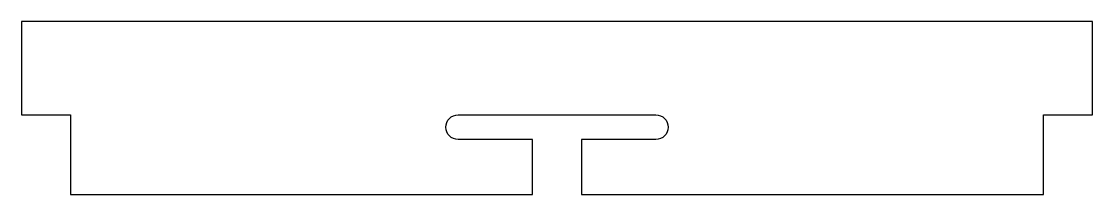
# Model space of a CAD drawing. Header units: millimetres. Extents: x 0 to 434, y 0 to 70.
import ezdxf

# ---------------------------------------------------------------- set-up
doc = ezdxf.new("R2010")
doc.units = ezdxf.units.MM
doc.layers.get('0').update_dxf_attribs({"linetype": 'CONTINUOUS'})

msp = doc.modelspace()

# ---------------------------------------------------------------- linework, layer by layer
msp.add_lwpolyline([(206.95, 22.4), (176.9, 22.4, -1), (176.9, 32.4), (256.9, 32.4, -1), (256.9, 22.4), (226.85, 22.4), (226.85, 0), (413.9, 0), (413.9, 32.4), (433.8, 32.4), (433.8, 70.4), (0, 70.4), (0, 32.4), (19.9, 32.4), (19.9, 0), (206.95, 0)], format="xyb", close=True)

doc.saveas('drawing.dxf')
